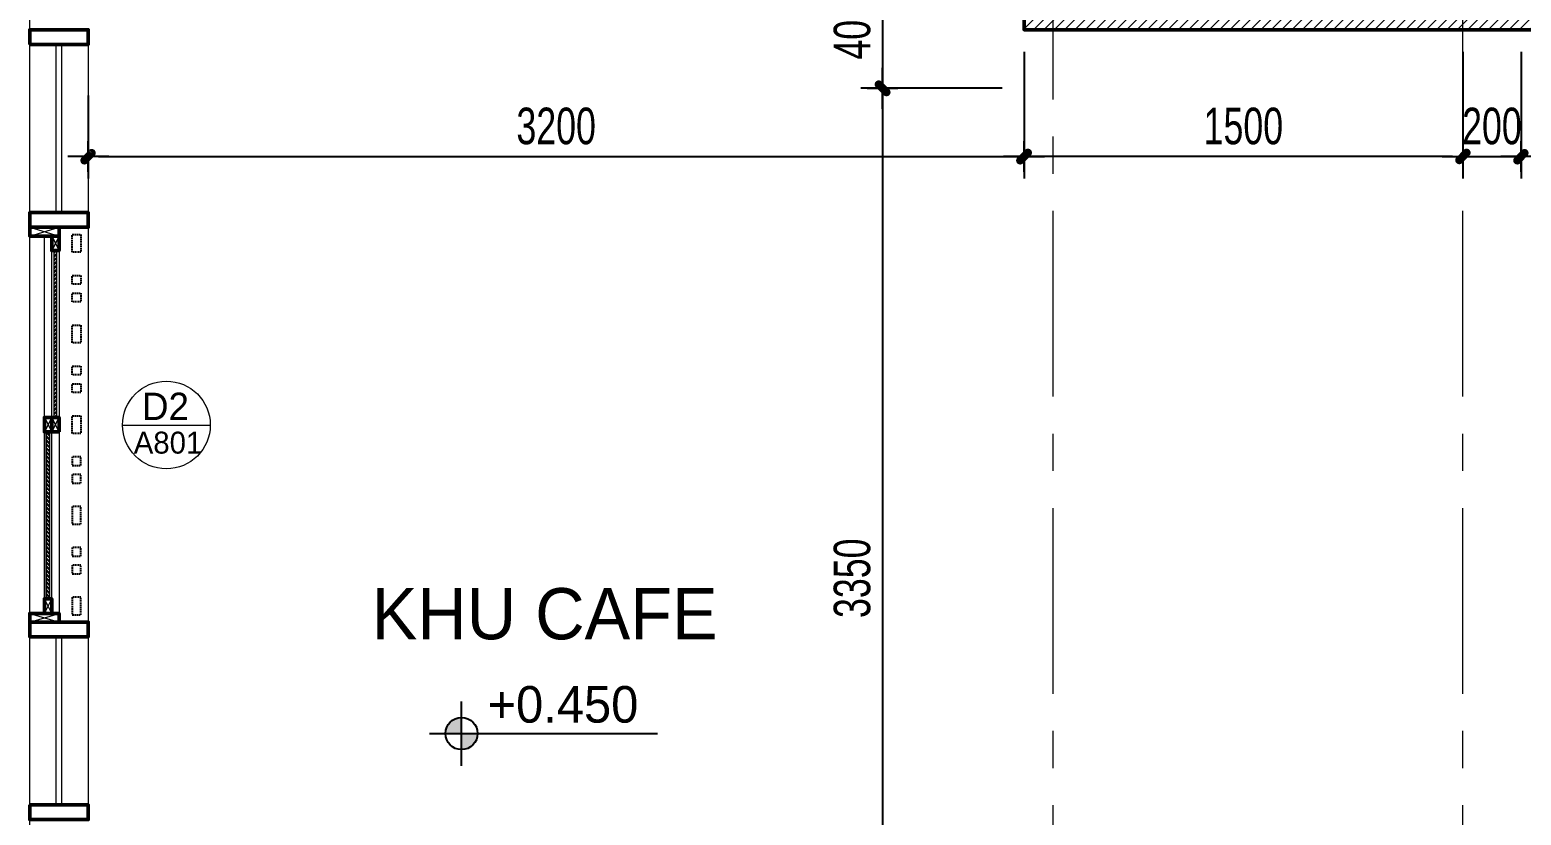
# Model space of a CAD drawing. Header units: inches. Extents: x 88947 to 296847, y 35049 to 161062.
# Drawn here: x 156048 to 161148, y 87374 to 90059 of the extents above; entities that cross this region are included whole.
import ezdxf
from ezdxf.enums import TextEntityAlignment as Align

# ---------------------------------------------------------------- set-up
doc = ezdxf.new("R2010")
doc.units = ezdxf.units.IN
doc.header["$MEASUREMENT"] = 0
doc.header["$PDMODE"] = 1
for name, pattern in [('ACAD_ISO03W100', [30, 12, -18]), ('CENTER', [50.8, 31.75, -6.35, 6.35, -6.35]), ('HIDDEN', [0.375, 0.25, -0.125])]:
    doc.linetypes.add(name, pattern=pattern)
for name, color, linetype, lineweight in [('A-Dims', 145, 'Continuous', 25), ('DIM', 7, 'Continuous', 25), ('DOOR', 142, 'Continuous', 15), ('HACTH', 8, 'Continuous', 5), ('KY HIEU', 4, 'Continuous', 25), ('mb$0$CUA', 42, 'Continuous', 20), ('mb$0$HATCH', 69, 'Continuous', 15), ('mb$0$net cat', 51, 'Continuous', 50), ('mb$0$net manh', 251, 'Continuous', 5), ('netthay', 254, 'Continuous', 25), ('TRUC', 252, 'ACAD_ISO03W100', 13), ('TUONG', 4, 'Continuous', 50), ('vdung', 56, 'Continuous', 9)]:
    doc.layers.add(name, color=color, linetype=linetype, lineweight=lineweight)
doc.layers.add('text', color=2, linetype='Continuous')
doc.styles.add('FRANKO', font='VFRANKO.TTF')
doc.styles.add('KH-TEXT', font='VAVON.TTF')
doc.styles.add('TEXT', font='VHELVCN.TTF')
doc.styles.add('VNI-HELVE-CONDENSE', font='VNARIAL.TTF', dxfattribs={"width": 0.7})
doc.dimstyles.new('TAS-100', dxfattribs={"dimscale": 50, "dimtxt": 2.5, "dimasz": 0.7, "dimexe": 1.5, "dimexo": 1.5, "dimgap": 0.8, "dimtad": 1, "dimdec": 0, "dimzin": 3, "dimdsep": 46, "dimtxsty": 'VNI-HELVE-CONDENSE', "dimblk": 'TICK', "dimcen": 2.5, "dimclrt": 71, "dimazin": 2, "dimtfac": 0.75, "dimtdec": 0, "dimtix": 1, "dimtmove": 2, "dimatfit": 2, "dimldrblk": 'TICK123', "dimfxl": 1.5, "dimtolj": 1, "dimtzin": 0, "dimarcsym": 0})

# ---------------------------------------------------------------- blocks, each defined once
blk = doc.blocks.new('TICK')
at = {"layer": 'A-Dims', "color": 1}
for p, q in [((0, 1.5), (0, -1.5)), ((-2, 0), (2, 0))]:
    blk.add_line(p, q, dxfattribs=at)
at = {"layer": 'A-Dims', "color": 1, "const_width": 0.788}
blk.add_lwpolyline([(-0.33, -0.35), (0.38, 0.38)], dxfattribs=at)
at = {"layer": 'A-Dims', "color": 1, "const_width": 0.394}
for points in [[(0.24, 0.52, -0.414214), (0.52, 0.52, -1)], [(0.52, 0.52, -0.414214), (0.52, 0.24, -1)], [(-0.47, -0.21, 0.414214), (-0.47, -0.49, 1)], [(-0.47, -0.49, 0.414214), (-0.19, -0.49, 1)]]:
    blk.add_lwpolyline(points, format="xyb", dxfattribs=at)
blk = doc.blocks.new('*D198')
at = {"layer": 'Defpoints', "color": 0}
for p in [(159447.7, 90259), (158964, 89859), (159447.7, 89859)]:
    blk.add_point(p, dxfattribs=at)
at = {"layer": 'DIM', "color": 0, "lineweight": -2}
for p, q in [((159372.7, 90259), (158889, 90259)), ((158964, 90224), (158964, 89894)), ((159372.7, 89859), (158889, 89859))]:
    blk.add_line(p, q, dxfattribs=at)
at = {"layer": 'DIM', "color": 0, "lineweight": -2, "xscale": 35, "yscale": 35, "zscale": 35}
for p, rotation in [((158964, 90259), 90), ((158964, 89859), 270)]:
    blk.add_blockref('TICK', p, dxfattribs=dict(at, rotation=rotation))
at = {"layer": 'DIM', "color": 71, "insert": (158860.2, 90059), "char_height": 125, "attachment_point": 5, "rotation": 90, "style": 'VNI-HELVE-CONDENSE'}
blk.add_mtext('\\A1;400', dxfattribs=at)
blk = doc.blocks.new('TICK123')
at = {"layer": 'A-Dims', "color": 1}
blk.add_lwpolyline([(0.05, 0, 0, 0.84, 0), (-2.11, 0, 8.4, 8.4, 0)], format="xyseb", dxfattribs=at)
blk = doc.blocks.new('*D199')
at = {"layer": 'Defpoints', "color": 0}
for p in [(159447.7, 89859), (158964, 86509), (159447.7, 86509)]:
    blk.add_point(p, dxfattribs=at)
at = {"layer": 'DIM', "color": 0, "lineweight": -2}
for p, q in [((159372.7, 89859), (158889, 89859)), ((158964, 89824), (158964, 86544)), ((159372.7, 86509), (158889, 86509))]:
    blk.add_line(p, q, dxfattribs=at)
at = {"layer": 'DIM', "color": 0, "lineweight": -2, "xscale": 35, "yscale": 35, "zscale": 35}
for p, rotation in [((158964, 89859), 90), ((158964, 86509), 270)]:
    blk.add_blockref('TICK', p, dxfattribs=dict(at, rotation=rotation))
at = {"layer": 'DIM', "color": 71, "insert": (158860.1, 88184), "char_height": 125, "attachment_point": 5, "rotation": 90, "style": 'VNI-HELVE-CONDENSE'}
blk.add_mtext('\\A1;3350', dxfattribs=at)
blk = doc.blocks.new('*D219')
at = {"layer": 'Defpoints', "color": 0}
for p in [(159447.7, 90059), (156247.7, 89909), (159447.7, 89625.6)]:
    blk.add_point(p, dxfattribs=at)
at = {"layer": 'DIM', "color": 0, "lineweight": -2}
for p, q in [((159447.7, 89984), (159447.7, 89550.6)), ((156247.7, 89834), (156247.7, 89550.6)), ((156282.7, 89625.6), (159412.7, 89625.6))]:
    blk.add_line(p, q, dxfattribs=at)
at = {"layer": 'DIM', "color": 0, "lineweight": -2, "xscale": 35, "yscale": 35, "zscale": 35, "rotation": 180}
blk.add_blockref('TICK', (156247.7, 89625.6), dxfattribs=at)
at = {"layer": 'DIM', "color": 0, "lineweight": -2, "xscale": 35, "yscale": 35, "zscale": 35}
blk.add_blockref('TICK', (159447.7, 89625.6), dxfattribs=at)
at = {"layer": 'DIM', "color": 71, "insert": (157847.7, 89729.5), "char_height": 125, "attachment_point": 5, "style": 'VNI-HELVE-CONDENSE'}
blk.add_mtext('\\A1;3200', dxfattribs=at)
blk = doc.blocks.new('*D220')
at = {"layer": 'Defpoints', "color": 0}
for p in [(160947.7, 90059), (161147.7, 90059), (161147.7, 89625.6)]:
    blk.add_point(p, dxfattribs=at)
at = {"layer": 'DIM', "color": 0, "lineweight": -2}
for p, q in [((160947.7, 89984), (160947.7, 89550.6)), ((161147.7, 89984), (161147.7, 89550.6)), ((160912.7, 89625.6), (160877.7, 89625.6)), ((160947.7, 89625.6), (161147.7, 89625.6)), ((161182.7, 89625.6), (161217.7, 89625.6))]:
    blk.add_line(p, q, dxfattribs=at)
at = {"layer": 'DIM', "color": 0, "lineweight": -2, "xscale": 35, "yscale": 35, "zscale": 35}
blk.add_blockref('TICK', (160947.7, 89625.6), dxfattribs=at)
at = {"layer": 'DIM', "color": 0, "lineweight": -2, "xscale": 35, "yscale": 35, "zscale": 35, "rotation": 180}
blk.add_blockref('TICK', (161147.7, 89625.6), dxfattribs=at)
at = {"layer": 'DIM', "color": 71, "insert": (161047.7, 89729.4), "char_height": 125, "attachment_point": 5, "style": 'VNI-HELVE-CONDENSE'}
blk.add_mtext('\\A1;200', dxfattribs=at)
blk = doc.blocks.new('*D221')
at = {"layer": 'Defpoints', "color": 0}
for p in [(161147.7, 90059), (163347.7, 90059), (163347.7, 89625.6)]:
    blk.add_point(p, dxfattribs=at)
at = {"layer": 'DIM', "color": 0, "lineweight": -2}
for p, q in [((161147.7, 89984), (161147.7, 89550.6)), ((163347.7, 89984), (163347.7, 89550.6)), ((161182.7, 89625.6), (163312.7, 89625.6))]:
    blk.add_line(p, q, dxfattribs=at)
at = {"layer": 'DIM', "color": 0, "lineweight": -2, "xscale": 35, "yscale": 35, "zscale": 35, "rotation": 180}
blk.add_blockref('TICK', (161147.7, 89625.6), dxfattribs=at)
at = {"layer": 'DIM', "color": 0, "lineweight": -2, "xscale": 35, "yscale": 35, "zscale": 35}
blk.add_blockref('TICK', (163347.7, 89625.6), dxfattribs=at)
at = {"layer": 'DIM', "color": 71, "insert": (162247.7, 89729.4), "char_height": 125, "attachment_point": 5, "style": 'VNI-HELVE-CONDENSE'}
blk.add_mtext('\\A1;2200', dxfattribs=at)
blk = doc.blocks.new('A$C796B168A')
h = blk.add_hatch(color=256)
edge = h.paths.add_edge_path()
edge.add_ellipse((0, 0), major_axis=(38.9, 38.9), ratio=1, start_angle=45, end_angle=135)
edge.add_line((-55, 0), (0, 0))
edge.add_line((0, 0), (0, 55))
edge = h.paths.add_edge_path()
edge.add_ellipse((0, 0), major_axis=(38.9, 38.9), ratio=1, start_angle=225, end_angle=315)
edge.add_line((55, 0), (0, 0))
edge.add_line((0, 0), (0, -55))
for p, q in [((0, -110), (0, 110)), ((-110, 0), (670.4, 0))]:
    blk.add_line(p, q)
blk.add_ellipse((0, 0), major_axis=(-38.9, 38.9), ratio=1, start_param=3.926991, end_param=10.210176)
at = {"style": 'TEXT'}
blk.add_attdef('CAO ÑOÄ', (88.8, 37.3), '', height=100, dxfattribs=at)
blk = doc.blocks.new('*D276')
at = {"layer": 'Defpoints', "color": 0}
for p in [(159447.7, 90059), (160947.7, 90059), (159447.7, 89625.6)]:
    blk.add_point(p, dxfattribs=at)
at = {"layer": 'DIM', "color": 0, "lineweight": -2}
for p, q in [((159447.7, 89984), (159447.7, 89550.6)), ((160947.7, 89984), (160947.7, 89550.6)), ((160912.7, 89625.6), (159482.7, 89625.6))]:
    blk.add_line(p, q, dxfattribs=at)
at = {"layer": 'DIM', "color": 0, "lineweight": -2, "xscale": 35, "yscale": 35, "zscale": 35, "rotation": 180}
blk.add_blockref('TICK', (159447.7, 89625.6), dxfattribs=at)
at = {"layer": 'DIM', "color": 0, "lineweight": -2, "xscale": 35, "yscale": 35, "zscale": 35}
blk.add_blockref('TICK', (160947.7, 89625.6), dxfattribs=at)
at = {"layer": 'DIM', "color": 71, "insert": (160197.7, 89729.4), "char_height": 125, "attachment_point": 5, "style": 'VNI-HELVE-CONDENSE'}
blk.add_mtext('\\A1;1500', dxfattribs=at)
blk = doc.blocks.new('A$C2A8D7CB7')
at = {"layer": 'mb$0$HATCH'}
h = blk.add_hatch(dxfattribs=at)
h.set_pattern_fill('ANSI32', color=256, style=0)
h.set_pattern_definition([(315, (-2095.0225, 92.5), (-6.73519, -6.73519), []), (315, (-2090.532, 92.5), (-6.73519, -6.73519), [])])
h.paths.add_polyline_path([(-1945, 82.5), (-1375, 82.5), (-1375, 92.5), (-1945, 92.5)])
h = blk.add_hatch(dxfattribs=at)
h.set_pattern_fill('ANSI32', color=256, style=0)
h.set_pattern_definition([(225, (-755.0225, 67.5), (6.7352, -6.7352), []), (225, (-759.513, 67.5), (6.7352, -6.7352), [])])
h.paths.add_polyline_path([(-755, 57.5), (-1325, 57.5), (-1325, 67.5), (-755, 67.5)])
at = {"layer": 'mb$0$CUA'}
for points in [[(-2700, 200), (0, 200), (0, 0), (-2700, 0)], [(-675, 0), (-2025, 0), (-2025, 200), (-675, 200)], [(-1995, 0), (-1995, 100), (-705, 100), (-705, 0)], [(-1995, 50), (-1995, 100), (-705, 100), (-705, 50)], [(-1325, 100), (-1325, 75), (-1945, 75), (-1945, 100)], [(-1945, 82.5), (-1375, 82.5), (-1375, 92.5), (-1945, 92.5)], [(-1375, 75), (-1375, 50), (-755, 50), (-755, 75)], [(-755, 57.5), (-1325, 57.5), (-1325, 67.5), (-755, 67.5)]]:
    blk.add_lwpolyline(points, close=True, dxfattribs=at)
for points in [[(-2075, 110), (-2650, 110)], [(-50, 110), (-625, 110)], [(-2075, 90), (-2650, 90)], [(-50, 90), (-625, 90)]]:
    blk.add_lwpolyline(points, dxfattribs=at)
at = {"layer": 'mb$0$net cat'}
for points in [[(-2650, 0), (-2700, 0), (-2700, 200), (-2650, 200)], [(-2025, 0), (-2075, 0), (-2075, 200), (-2025, 200)], [(-675, 0), (-625, 0), (-625, 200), (-675, 200)], [(-50, 0), (0, 0), (0, 200), (-50, 200)], [(-2025, 0), (-2025, 100), (-1995, 100), (-1995, 0)], [(-1995, 100), (-1995, 75), (-1945, 75), (-1945, 100)], [(-1325, 100), (-1325, 75), (-1375, 75), (-1375, 100)], [(-1375, 75), (-1375, 50), (-1325, 50), (-1325, 75)], [(-705, 75), (-705, 50), (-755, 50), (-755, 75)], [(-675, 0), (-675, 100), (-705, 100), (-705, 0)]]:
    blk.add_lwpolyline(points, close=True, dxfattribs=at)
at = {"layer": 'mb$0$net manh'}
for points in [[(-2025, 0), (-1995, 100)], [(-1995, 0), (-2025, 100)], [(-1995, 75), (-1945, 100)], [(-1995, 100), (-1945, 75)], [(-1325, 75), (-1375, 100)], [(-1325, 100), (-1375, 75)], [(-1375, 50), (-1325, 75)], [(-1375, 75), (-1325, 50)], [(-705, 50), (-755, 75)], [(-705, 75), (-755, 50)], [(-675, 0), (-705, 100)], [(-705, 0), (-675, 100)]]:
    blk.add_lwpolyline(points, dxfattribs=at)
blk = doc.blocks.new('KH-DR')
blk.add_line((-4, 0), (4, 0))
blk.add_circle((0, 0), 4)
at = {"color": 3, "style": 'KH-TEXT'}
blk.add_attdef('SYMBOL', text='', height=2.5, dxfattribs=at).set_placement((-0.08, 1.7), align=Align.MIDDLE_CENTER)
at = {"style": 'KH-TEXT'}
blk.add_attdef('TYPE', text='', height=2, dxfattribs=at).set_placement((-0.1, -1.61), align=Align.MIDDLE_CENTER)

msp = doc.modelspace()

# ---------------------------------------------------------------- hatches: boundary and pattern name
at = {"layer": 'HACTH'}
h = msp.add_hatch(dxfattribs=at)
h.set_pattern_fill('ANSI31', color=256, scale=200, style=0)
h.set_pattern_definition([(45, (159447.74, 89708.95), (-17.67767, 17.67767), [])])
h.paths.add_polyline_path([(163697.9, 92509), (163697.9, 92709), (163547.7, 92709), (163547.7, 93559), (163347.7, 93559), (163347.7, 90159), (161147.7, 90159), (161147.7, 93559), (160947.7, 93559), (160947.7, 92709), (160797.6, 92709), (160797.6, 92509), (160947.7, 92509), (160947.7, 90159), (159547.7, 90159), (159547.7, 90259), (159447.7, 90259), (159447.7, 90059), (165047.7, 90059), (165047.7, 90259), (164947.7, 90259), (164947.7, 90159), (163547.7, 90159), (163547.7, 92509)])

# ---------------------------------------------------------------- linework, layer by layer
at = {"layer": 'netthay', "linetype": 'HIDDEN', "ltscale": 20}
for points in [[(156222.7, 89359), (156222.7, 89299), (156192.7, 89299), (156192.7, 89359)], [(156222.7, 89219), (156222.7, 89189), (156192.7, 89189), (156192.7, 89219)], [(156222.7, 89159), (156222.7, 89129), (156192.7, 89129), (156192.7, 89159)], [(156222.7, 89049), (156222.7, 88989), (156192.7, 88989), (156192.7, 89049)], [(156222.7, 88909), (156222.7, 88879), (156192.7, 88879), (156192.7, 88909)], [(156222.7, 88849), (156222.7, 88819), (156192.7, 88819), (156192.7, 88849)], [(156222.7, 88739), (156222.7, 88679), (156192.7, 88679), (156192.7, 88739)], [(156222.7, 88569), (156222.7, 88599), (156192.7, 88599), (156192.7, 88569)], [(156222.7, 88509), (156222.7, 88539), (156192.7, 88539), (156192.7, 88509)], [(156222.7, 88369), (156222.7, 88429), (156192.7, 88429), (156192.7, 88369)], [(156222.7, 88259), (156222.7, 88289), (156192.7, 88289), (156192.7, 88259)], [(156222.7, 88199), (156222.7, 88229), (156192.7, 88229), (156192.7, 88199)], [(156222.7, 88059), (156222.7, 88119), (156192.7, 88119), (156192.7, 88059)]]:
    msp.add_lwpolyline(points, close=True, dxfattribs=at)
at = {"layer": 'TRUC', "linetype": 'CENTER', "ltscale": 20}
for points in [[(156047.7, 82709), (156047.7, 94889.5)], [(160947.7, 82709), (160947.7, 94889.5)], [(159547.7, 82709), (159547.7, 94709)]]:
    msp.add_lwpolyline(points, dxfattribs=at)
at = {"layer": 'TUONG'}
msp.add_lwpolyline([(163347.7, 90159), (161147.7, 90159), (161147.7, 93559), (160947.7, 93559), (160947.7, 92709), (160797.6, 92709), (160797.6, 92509), (160947.7, 92509), (160947.7, 90159), (159547.7, 90159), (159547.7, 90259), (159447.7, 90259), (159447.7, 90059), (160147.7, 90059), (160147.7, 90059), (164347.7, 90059)], dxfattribs=at)

# ---------------------------------------------------------------- block references
at = {"layer": 'DOOR'}
ref = msp.add_blockref('KH-DR', (156514.7, 88707.9), dxfattribs=dict(at, xscale=37.5, yscale=37.5, zscale=37.50000000000001))
ref.add_attrib('SYMBOL', 'D2', dxfattribs={"layer": '0', "height": 93.75, "style": 'KH-TEXT'}).set_placement((156511.7, 88771.6), align=Align.MIDDLE_CENTER)
ref.add_attrib('TYPE', 'A801', dxfattribs={"layer": '0', "height": 75, "style": 'KH-TEXT'}).set_placement((156520.3, 88647.6), align=Align.MIDDLE_CENTER)
at = {"layer": 'KY HIEU'}
ref = msp.add_blockref('A$C796B168A', (157524.1, 87653), dxfattribs=at)
ref.add_attrib('CAO ÑOÄ', '+0.450', (157612.9, 87690.3), dxfattribs={"layer": '0', "height": 125, "style": 'FRANKO'})
at = {"layer": 'vdung', "rotation": 270}
msp.add_blockref('A$C2A8D7CB7', (156047.7, 87359), dxfattribs=at)

# ---------------------------------------------------------------- texts
at = {"layer": 'text', "style": 'FRANKO'}
msp.add_text('KHU CAFE', height=175, dxfattribs=at).set_placement((157216.8, 87975.2))

# ---------------------------------------------------------------- dimensions: what is measured, and where the dimension line sits
at = {"layer": 'DIM'}
for base, p1, p2, angle, picture, middle in [((158964, 89859), (159447.7, 90259), (159447.7, 89859), 90, '*D198', (158860.2, 90059)), ((159447.7, 89625.6), (160947.7, 90059), (159447.7, 90059), 180, '*D276', (160197.7, 89729.4)), ((158964, 86509), (159447.7, 89859), (159447.7, 86509), 90, '*D199', (158860.1, 88184))]:
    dim = msp.add_linear_dim(base=base, p1=p1, p2=p2, angle=angle, dimstyle='TAS-100', dxfattribs=at)
    dim.commit()
    dim.dimension.update_dxf_attribs({"geometry": picture, "text_midpoint": middle})
for base, p1, p2, picture, middle in [((159447.7, 89625.6), (156247.7, 89909), (159447.7, 90059), '*D219', (157847.7, 89729.5)), ((161147.7, 89625.6), (160947.7, 90059), (161147.7, 90059), '*D220', (161047.7, 89729.4)), ((163347.7, 89625.6), (161147.7, 90059), (163347.7, 90059), '*D221', (162247.7, 89729.4))]:
    dim = msp.add_linear_dim(base=base, p1=p1, p2=p2, dimstyle='TAS-100', dxfattribs=at)
    dim.commit()
    dim.dimension.update_dxf_attribs({"geometry": picture, "text_midpoint": middle})

doc.saveas('drawing.dxf')
